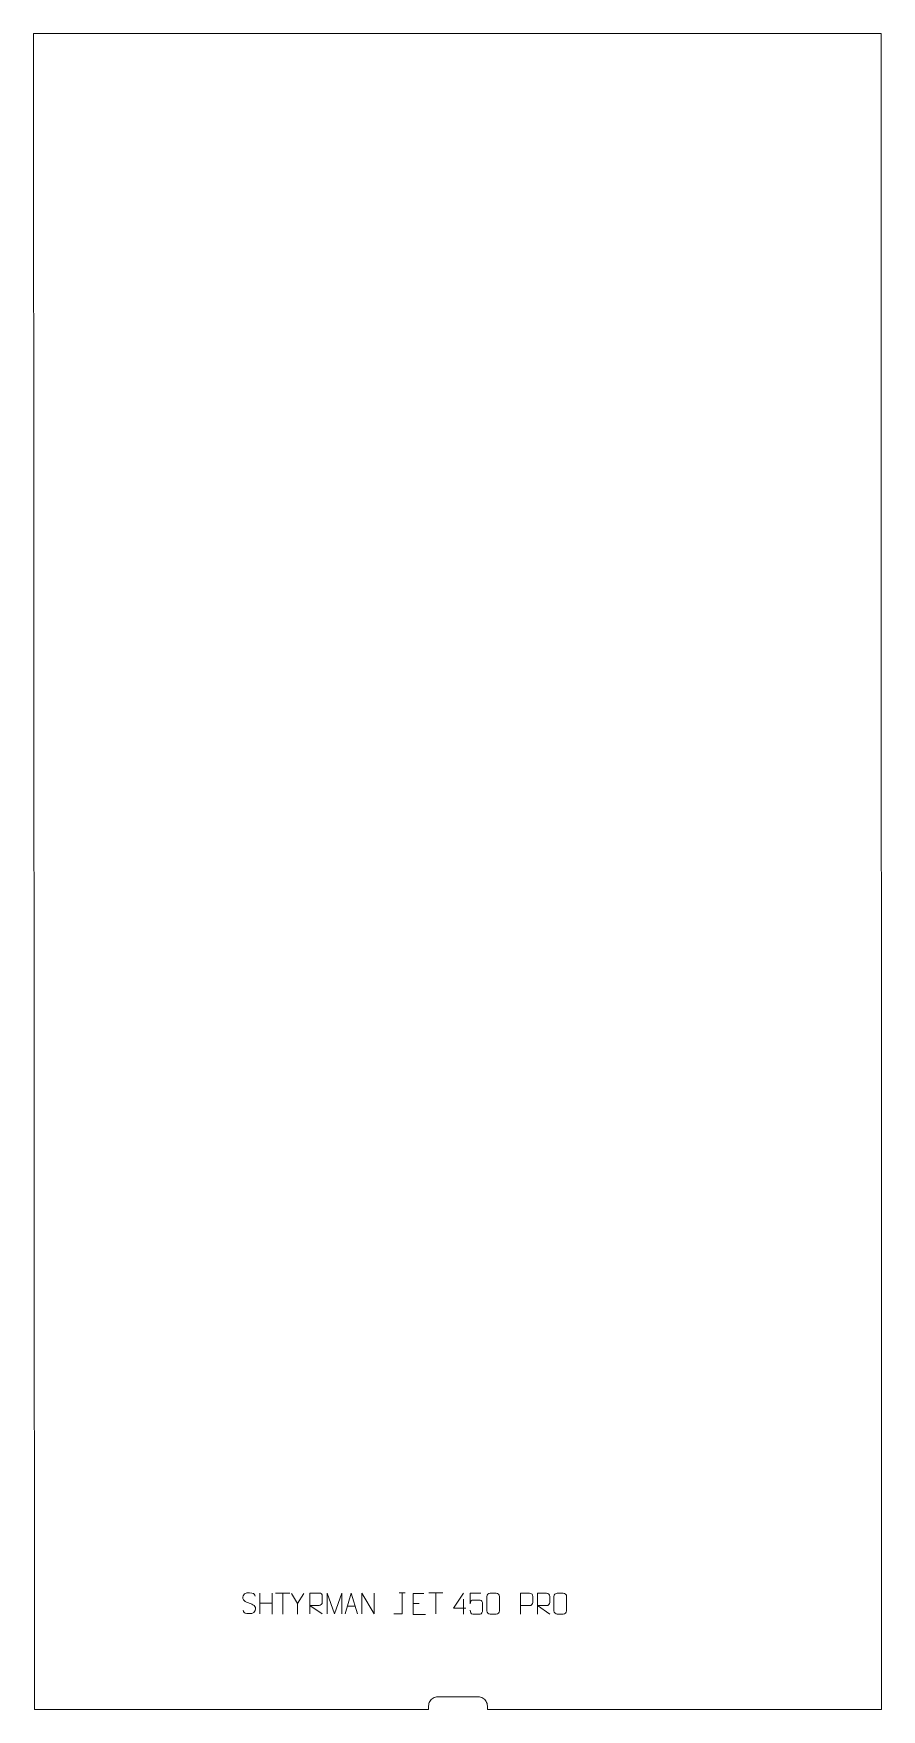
# Model space of a CAD drawing. Header units: millimetres. Extents: x -505 to 505, y -1575 to 424.
import ezdxf

# ---------------------------------------------------------------- set-up
doc = ezdxf.new("R2010")
doc.units = ezdxf.units.MM
doc.header["$MEASUREMENT"] = 0
doc.layers.add('layer 1', color=7, linetype='Continuous')

msp = doc.modelspace()

# ---------------------------------------------------------------- linework, layer by layer
at = {"layer": 'layer 1', "color": 242, "lineweight": 9}
msp.add_open_spline([(504.9605, 424.0527), (504.9605, 424.0527), (505.2934, -1574.9993), (505.2934, -1574.9993), (505.2934, -1574.9993), (505.2934, -1574.9993), (35.5759, -1574.9993), (35.5759, -1574.9993), (35.5759, -1574.9993), (35.5759, -1574.9993), (35.5746, -1570.7972), (35.5746, -1570.7972), (35.5746, -1570.7972), (35.5746, -1570.7972), (35.4822, -1569.3905), (35.4822, -1569.3905), (35.4822, -1569.3905), (35.4822, -1569.3905), (35.2059, -1568.0067), (35.2059, -1568.0067), (35.2059, -1568.0067), (35.2059, -1568.0067), (34.7527, -1566.6717), (34.7527, -1566.6717), (34.7527, -1566.6717), (34.7527, -1566.6717), (34.1285, -1565.4082), (34.1285, -1565.4082), (34.1285, -1565.4082), (34.1285, -1565.4082), (33.3437, -1564.2361), (33.3437, -1564.2361), (33.3437, -1564.2361), (33.3437, -1564.2361), (32.4131, -1563.1747), (32.4131, -1563.1747), (32.4131, -1563.1747), (32.4131, -1563.1747), (31.3518, -1562.2454), (31.3518, -1562.2454), (31.3518, -1562.2454), (31.3518, -1562.2454), (30.1787, -1561.4626), (30.1787, -1561.4626), (30.1787, -1561.4626), (30.1787, -1561.4626), (28.9129, -1560.8384), (28.9129, -1560.8384), (28.9129, -1560.8384), (28.9129, -1560.8384), (27.5776, -1560.3855), (27.5776, -1560.3855), (27.5776, -1560.3855), (27.5776, -1560.3855), (26.1928, -1560.1103), (26.1928, -1560.1103), (26.1928, -1560.1103), (26.1928, -1560.1103), (24.7848, -1560.0189), (24.7848, -1560.0189), (24.7848, -1560.0189), (24.7848, -1560.0189), (-23.6021, -1560.0189), (-23.6021, -1560.0189), (-23.6021, -1560.0189), (-23.6021, -1560.0189), (-25.0103, -1560.1103), (-25.0103, -1560.1103), (-25.0103, -1560.1103), (-25.0103, -1560.1103), (-26.3937, -1560.3855), (-26.3937, -1560.3855), (-26.3937, -1560.3855), (-26.3937, -1560.3855), (-27.729, -1560.8384), (-27.729, -1560.8384), (-27.729, -1560.8384), (-27.729, -1560.8384), (-28.9934, -1561.4626), (-28.9934, -1561.4626), (-28.9934, -1561.4626), (-28.9934, -1561.4626), (-30.1669, -1562.2454), (-30.1669, -1562.2454), (-30.1669, -1562.2454), (-30.1669, -1562.2454), (-31.227, -1563.1747), (-31.227, -1563.1747), (-31.227, -1563.1747), (-31.227, -1563.1747), (-32.1576, -1564.2361), (-32.1576, -1564.2361), (-32.1576, -1564.2361), (-32.1576, -1564.2361), (-32.9401, -1565.4082), (-32.9401, -1565.4082), (-32.9401, -1565.4082), (-32.9401, -1565.4082), (-33.5643, -1566.6717), (-33.5643, -1566.6717), (-33.5643, -1566.6717), (-33.5643, -1566.6717), (-34.0165, -1568.0067), (-34.0165, -1568.0067), (-34.0165, -1568.0067), (-34.0165, -1568.0067), (-34.2914, -1569.3905), (-34.2914, -1569.3905), (-34.2914, -1569.3905), (-34.2914, -1569.3905), (-34.3828, -1570.7972), (-34.3828, -1570.7972), (-34.3828, -1570.7972), (-34.3828, -1570.7972), (-34.3815, -1574.9993), (-34.3815, -1574.9993), (-34.3815, -1574.9993), (-34.3815, -1574.9993), (-504.0994, -1574.9993), (-504.0994, -1574.9993), (-504.0994, -1574.9993), (-504.0994, -1574.9993), (-505.2646, 424.0527), (-505.2646, 424.0527), (-505.2646, 424.0527), (-505.2646, 424.0527), (504.9605, 424.0527), (504.9605, 424.0527)], degree=3, knots=[0, 0, 0, 0, 0.03030303, 0.03030303, 0.03030303, 0.03030303, 0.060606061, 0.060606061, 0.060606061, 0.060606061, 0.090909091, 0.090909091, 0.090909091, 0.090909091, 0.121212121, 0.121212121, 0.121212121, 0.121212121, 0.151515152, 0.151515152, 0.151515152, 0.151515152, 0.181818182, 0.181818182, 0.181818182, 0.181818182, 0.212121212, 0.212121212, 0.212121212, 0.212121212, 0.242424242, 0.242424242, 0.242424242, 0.242424242, 0.272727273, 0.272727273, 0.272727273, 0.272727273, 0.303030303, 0.303030303, 0.303030303, 0.303030303, 0.333333333, 0.333333333, 0.333333333, 0.333333333, 0.363636364, 0.363636364, 0.363636364, 0.363636364, 0.393939394, 0.393939394, 0.393939394, 0.393939394, 0.424242424, 0.424242424, 0.424242424, 0.424242424, 0.454545455, 0.454545455, 0.454545455, 0.454545455, 0.484848485, 0.484848485, 0.484848485, 0.484848485, 0.515151515, 0.515151515, 0.515151515, 0.515151515, 0.545454545, 0.545454545, 0.545454545, 0.545454545, 0.575757576, 0.575757576, 0.575757576, 0.575757576, 0.606060606, 0.606060606, 0.606060606, 0.606060606, 0.636363636, 0.636363636, 0.636363636, 0.636363636, 0.666666667, 0.666666667, 0.666666667, 0.666666667, 0.696969697, 0.696969697, 0.696969697, 0.696969697, 0.727272727, 0.727272727, 0.727272727, 0.727272727, 0.757575758, 0.757575758, 0.757575758, 0.757575758, 0.787878788, 0.787878788, 0.787878788, 0.787878788, 0.818181818, 0.818181818, 0.818181818, 0.818181818, 0.848484848, 0.848484848, 0.848484848, 0.848484848, 0.878787879, 0.878787879, 0.878787879, 0.878787879, 0.909090909, 0.909090909, 0.909090909, 0.909090909, 0.939393939, 0.939393939, 0.939393939, 0.939393939, 1, 1, 1, 1], dxfattribs=at)
at = {"layer": 'layer 1', "color": 250, "lineweight": 9}
for points, knots in [([(-248.2762, -1448.0664), (-252.5245, -1446.596), (-257.4326, -1444.8002), (-255.4275, -1439.2799), (-255.4275, -1439.2799), (-253.924, -1435.14), (-248.7104, -1435.5285), (-245.1068, -1436.1296), (-245.1068, -1436.1296), (-242.2462, -1436.6068), (-241.3815, -1437.82), (-241.0709, -1439.9041)], [0, 0, 0, 0, 0.25, 0.25, 0.25, 0.25, 0.5, 0.5, 0.5, 0.5, 1, 1, 1, 1]), ([(-183.2081, -1436.535), (-183.2081, -1436.535), (-190.5305, -1448.4337), (-190.5305, -1448.4337), (-190.5305, -1448.4337), (-190.5305, -1448.4337), (-190.5298, -1461.4886), (-190.5298, -1461.4886)], [0, 0, 0, 0, 0.333333333, 0.333333333, 0.333333333, 0.333333333, 1, 1, 1, 1]), ([(-175.8172, -1461.1092), (-175.8172, -1461.1092), (-175.8172, -1436.1557), (-175.8172, -1436.1557), (-175.8172, -1436.1557), (-172.2224, -1436.1557), (-168.6269, -1436.1557), (-165.0317, -1436.1557), (-165.0317, -1436.1557), (-162.7064, -1436.1934), (-161.1491, -1437.6834), (-161.1532, -1440.0498), (-161.1532, -1440.0498), (-161.1536, -1442.0853), (-161.1536, -1445.1447), (-161.1532, -1447.1807), (-161.1532, -1447.1807), (-161.1597, -1449.0562), (-162.972, -1450.998), (-164.9815, -1451.0171), (-164.9815, -1451.0171), (-164.9815, -1451.0171), (-175.8172, -1451.0171), (-175.8172, -1451.0171), (-175.8172, -1451.0171), (-175.8172, -1451.0171), (-161.1625, -1461.1092), (-161.1625, -1461.1092)], [0, 0, 0, 0, 0.125, 0.125, 0.125, 0.125, 0.25, 0.25, 0.25, 0.25, 0.375, 0.375, 0.375, 0.375, 0.5, 0.5, 0.5, 0.5, 0.625, 0.625, 0.625, 0.625, 0.75, 0.75, 0.75, 0.75, 1, 1, 1, 1]), ([(-155.3276, -1461.1114), (-155.3276, -1461.1114), (-155.3276, -1436.1535), (-155.3276, -1436.1535), (-155.3276, -1436.1535), (-155.3276, -1436.1535), (-146.4025, -1461.1114), (-146.4025, -1461.1114), (-146.4025, -1461.1114), (-146.4025, -1461.1114), (-137.6426, -1436.154), (-137.6426, -1436.154), (-137.6426, -1436.154), (-137.6426, -1436.154), (-137.6426, -1461.1114), (-137.6426, -1461.1114)], [0, 0, 0, 0, 0.2, 0.2, 0.2, 0.2, 0.4, 0.4, 0.4, 0.4, 0.6, 0.6, 0.6, 0.6, 1, 1, 1, 1]), ([(-134.0389, -1461.1092), (-134.0389, -1461.1092), (-126.6679, -1436.1557), (-126.6679, -1436.1557), (-126.6679, -1436.1557), (-126.6679, -1436.1557), (-119.098, -1461.1092), (-119.098, -1461.1092)], [0, 0, 0, 0, 0.333333333, 0.333333333, 0.333333333, 0.333333333, 1, 1, 1, 1]), ([(-113.8958, -1461.1092), (-113.8958, -1461.1092), (-113.8958, -1436.1557), (-113.8958, -1436.1557), (-113.8958, -1436.1557), (-113.8958, -1436.1557), (-99.241, -1461.1092), (-99.241, -1461.1092), (-99.241, -1461.1092), (-99.241, -1461.1092), (-99.241, -1436.1557), (-99.241, -1436.1557)], [0, 0, 0, 0, 0.25, 0.25, 0.25, 0.25, 0.5, 0.5, 0.5, 0.5, 1, 1, 1, 1]), ([(-75.8732, -1460.9611), (-75.8732, -1460.9611), (-65.8512, -1460.9611), (-65.8512, -1460.9611), (-65.8512, -1460.9611), (-65.8512, -1460.9611), (-65.8512, -1436.0075), (-65.8512, -1436.0075)], [0, 0, 0, 0, 0.333333333, 0.333333333, 0.333333333, 0.333333333, 1, 1, 1, 1]), ([(-40.1454, -1436.6046), (-40.1454, -1436.6046), (-53.0193, -1436.6046), (-53.0193, -1436.6046), (-53.0193, -1436.6046), (-53.0193, -1436.6046), (-53.0193, -1461.5582), (-53.0193, -1461.5582), (-53.0193, -1461.5582), (-53.0193, -1461.5582), (-38.1535, -1461.5582), (-38.1535, -1461.5582)], [0, 0, 0, 0, 0.25, 0.25, 0.25, 0.25, 0.5, 0.5, 0.5, 0.5, 1, 1, 1, 1]), ([(9.9539, -1454.3322), (9.9539, -1454.3322), (-4.8678, -1454.3322), (-4.8678, -1454.3322), (-4.8678, -1454.3322), (-4.8678, -1454.3322), (7.0098, -1436.2617), (7.0098, -1436.2617)], [0, 0, 0, 0, 0.333333333, 0.333333333, 0.333333333, 0.333333333, 1, 1, 1, 1]), ([(27.9372, -1436.294), (27.9372, -1436.294), (15.0855, -1436.294), (15.0855, -1436.294), (15.0855, -1436.294), (15.0858, -1440.5246), (15.0858, -1444.7555), (15.0855, -1448.9867), (15.0855, -1448.9867), (15.0852, -1445.6766), (16.7162, -1444.6048), (19.5282, -1444.5443), (19.5282, -1444.5443), (21.9678, -1444.544), (24.4073, -1444.544), (26.8465, -1444.5443), (26.8465, -1444.5443), (28.4963, -1444.5375), (29.9712, -1446.918), (29.9997, -1448.9867), (29.9997, -1448.9867), (29.9994, -1451.574), (29.9994, -1454.1616), (29.9997, -1456.7493), (29.9997, -1456.7493), (30.0459, -1458.7087), (28.5465, -1461.145), (26.9206, -1461.2035), (26.9206, -1461.2035), (24.9641, -1461.2032), (20.0691, -1461.2032), (18.1121, -1461.2035), (18.1121, -1461.2035), (16.2666, -1461.2123), (15.1595, -1459.2475), (15.1387, -1456.6964)], [0, 0, 0, 0, 0.1, 0.1, 0.1, 0.1, 0.2, 0.2, 0.2, 0.2, 0.3, 0.3, 0.3, 0.3, 0.4, 0.4, 0.4, 0.4, 0.5, 0.5, 0.5, 0.5, 0.6, 0.6, 0.6, 0.6, 0.7, 0.7, 0.7, 0.7, 0.8, 0.8, 0.8, 0.8, 1, 1, 1, 1]), ([(38.9624, -1436.2495), (41.3285, -1436.2495), (43.695, -1436.2495), (46.0615, -1436.2495), (46.0615, -1436.2495), (48.042, -1436.2139), (50.068, -1437.7082), (50.0951, -1440.1503), (50.0951, -1440.1503), (50.0947, -1445.9077), (50.0947, -1451.6655), (50.0951, -1457.4237), (50.0951, -1457.4237), (49.953, -1459.7513), (48.2466, -1461.2336), (46.0615, -1461.2444), (46.0615, -1461.2444), (43.6891, -1461.244), (41.3167, -1461.244), (38.9447, -1461.2444), (38.9447, -1461.2444), (36.9862, -1461.35), (34.9798, -1459.4621), (34.9912, -1457.4411), (34.9912, -1457.4411), (34.9916, -1451.6605), (34.9916, -1445.8802), (34.9912, -1440.1004), (34.9912, -1440.1004), (34.9955, -1437.9584), (36.7726, -1436.2359), (38.9624, -1436.2495)], [0, 0, 0, 0, 0.111111111, 0.111111111, 0.111111111, 0.111111111, 0.222222222, 0.222222222, 0.222222222, 0.222222222, 0.333333333, 0.333333333, 0.333333333, 0.333333333, 0.444444444, 0.444444444, 0.444444444, 0.444444444, 0.555555556, 0.555555556, 0.555555556, 0.555555556, 0.666666667, 0.666666667, 0.666666667, 0.666666667, 0.777777778, 0.777777778, 0.777777778, 0.777777778, 1, 1, 1, 1]), ([(75.211, -1461.2256), (75.211, -1461.2256), (75.211, -1436.272), (75.211, -1436.272), (75.211, -1436.272), (78.806, -1436.272), (82.4013, -1436.272), (85.9967, -1436.272), (85.9967, -1436.272), (88.3219, -1436.3099), (89.8793, -1437.8), (89.8751, -1440.1661), (89.8751, -1440.1661), (89.8747, -1442.2018), (89.8747, -1445.2611), (89.8751, -1447.2971), (89.8751, -1447.2971), (89.8686, -1449.1725), (88.0564, -1451.1144), (86.0468, -1451.1335), (86.0468, -1451.1335), (86.0468, -1451.1335), (75.211, -1451.1335), (75.211, -1451.1335)], [0, 0, 0, 0, 0.142857143, 0.142857143, 0.142857143, 0.142857143, 0.285714286, 0.285714286, 0.285714286, 0.285714286, 0.428571429, 0.428571429, 0.428571429, 0.428571429, 0.571428571, 0.571428571, 0.571428571, 0.571428571, 0.714285714, 0.714285714, 0.714285714, 0.714285714, 1, 1, 1, 1]), ([(95.2111, -1461.2255), (95.2111, -1461.2255), (95.2111, -1436.272), (95.2111, -1436.272), (95.2111, -1436.272), (98.8059, -1436.272), (102.4014, -1436.272), (105.9966, -1436.272), (105.9966, -1436.272), (108.3219, -1436.3097), (109.8792, -1437.7997), (109.8751, -1440.1661), (109.8751, -1440.1661), (109.8747, -1442.2016), (109.8747, -1445.261), (109.8751, -1447.297), (109.8751, -1447.297), (109.8686, -1449.1725), (108.0563, -1451.1143), (106.0468, -1451.1334), (106.0468, -1451.1334), (106.0468, -1451.1334), (95.2111, -1451.1334), (95.2111, -1451.1334), (95.2111, -1451.1334), (95.2111, -1451.1334), (109.8658, -1461.2255), (109.8658, -1461.2255)], [0, 0, 0, 0, 0.125, 0.125, 0.125, 0.125, 0.25, 0.25, 0.25, 0.25, 0.375, 0.375, 0.375, 0.375, 0.5, 0.5, 0.5, 0.5, 0.625, 0.625, 0.625, 0.625, 0.75, 0.75, 0.75, 0.75, 1, 1, 1, 1]), ([(118.9624, -1436.2495), (121.3285, -1436.2495), (123.695, -1436.2495), (126.0615, -1436.2495), (126.0615, -1436.2495), (128.042, -1436.2139), (130.068, -1437.7082), (130.0951, -1440.1503), (130.0951, -1440.1503), (130.0947, -1445.9077), (130.0947, -1451.6655), (130.0951, -1457.4237), (130.0951, -1457.4237), (129.953, -1459.7513), (128.2466, -1461.2336), (126.0615, -1461.2444), (126.0615, -1461.2444), (123.6891, -1461.244), (121.3167, -1461.244), (118.9447, -1461.2444), (118.9447, -1461.2444), (116.9862, -1461.35), (114.9798, -1459.4621), (114.9912, -1457.4411), (114.9912, -1457.4411), (114.9916, -1451.6605), (114.9916, -1445.8802), (114.9912, -1440.1004), (114.9912, -1440.1004), (114.9955, -1437.9584), (116.7726, -1436.2359), (118.9624, -1436.2495)], [0, 0, 0, 0, 0.111111111, 0.111111111, 0.111111111, 0.111111111, 0.222222222, 0.222222222, 0.222222222, 0.222222222, 0.333333333, 0.333333333, 0.333333333, 0.333333333, 0.444444444, 0.444444444, 0.444444444, 0.444444444, 0.555555556, 0.555555556, 0.555555556, 0.555555556, 0.666666667, 0.666666667, 0.666666667, 0.666666667, 0.777777778, 0.777777778, 0.777777778, 0.777777778, 1, 1, 1, 1]), ([(-248.2762, -1448.0665), (-244.2576, -1449.7132), (-239.2281, -1451.6015), (-241.0621, -1456.9618), (-241.0621, -1456.9618), (-242.5219, -1461.2282), (-247.4327, -1460.9715), (-251.1588, -1460.4168), (-251.1588, -1460.4168), (-253.9088, -1460.007), (-255.1297, -1458.7935), (-255.5077, -1456.6813)], [0, 0, 0, 0, 0.25, 0.25, 0.25, 0.25, 0.5, 0.5, 0.5, 0.5, 1, 1, 1, 1])]:
    msp.add_open_spline(points, degree=3, knots=knots, dxfattribs=at)
for points in [[(-235.5979, -1436.1843), (-235.5979, -1436.1843), (-235.5979, -1460.9618), (-235.5979, -1460.9618)], [(-220.9546, -1436.1843), (-220.9546, -1436.1843), (-220.9546, -1461.1378), (-220.9546, -1461.1378)], [(-216.77, -1436.3177), (-216.77, -1436.3177), (-199.7828, -1436.3177), (-199.7828, -1436.3177)], [(-208.2762, -1461.2477), (-208.2762, -1461.2477), (-208.2762, -1436.2942), (-208.2762, -1436.2942)], [(-190.5305, -1448.4337), (-190.5305, -1448.4337), (-197.8514, -1436.535), (-197.8514, -1436.535)], [(-69.4353, -1436.0075), (-69.4353, -1436.0075), (-62.2671, -1436.0075), (-62.2671, -1436.0075)], [(-34.3448, -1436.031), (-34.3448, -1436.031), (-17.3576, -1436.031), (-17.3576, -1436.031)], [(-25.851, -1460.961), (-25.851, -1460.961), (-25.851, -1436.0075), (-25.851, -1436.0075)], [(-235.5979, -1448.0666), (-235.5979, -1448.0666), (-220.9546, -1448.0662), (-220.9546, -1448.0662)], [(-131.3163, -1451.8598), (-131.3163, -1451.8598), (-121.8206, -1451.8598), (-121.8206, -1451.8598)], [(-53.0193, -1448.4843), (-53.0193, -1448.4843), (-45.8512, -1448.4843), (-45.8512, -1448.4843)], [(7.0098, -1443.5711), (7.0098, -1443.5711), (7.0098, -1461.2358), (7.0098, -1461.2358)]]:
    msp.add_open_spline(points, degree=3, dxfattribs=at)

doc.saveas('drawing.dxf')
